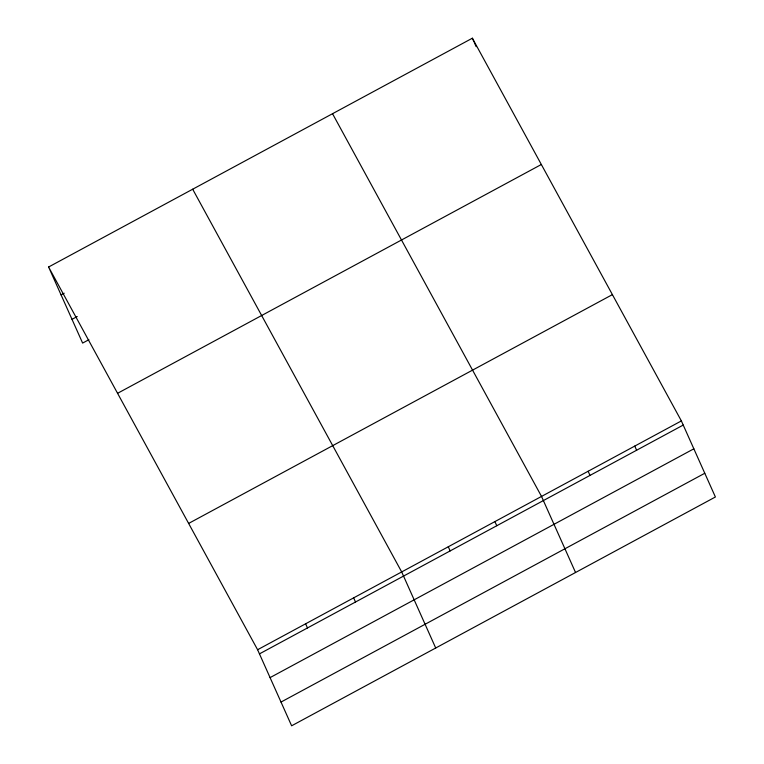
<?xml version="1.0" encoding="UTF-8"?>
<svg xmlns="http://www.w3.org/2000/svg" width="764" height="764" viewBox="0 0 764 764"><rect width="100%" height="100%" fill="white"/><g stroke="black" fill="none" stroke-linecap="round" stroke-linejoin="round"><path stroke-width="1.15" d="M48.6 267.008L472.372 38.2L681.373 420.916L715.4 496.992L291.628 725.8L257.602 649.725L48.6 267.008L82.627 343.084L88.891 339.693M61.072 294.894L64.205 293.204M72.017 319.342L77.231 316.525M117.57 393.307L541.342 164.499M188.632 523.426L612.403 294.627M257.602 649.725L681.373 420.916M259.454 653.879L683.226 425.07M270.074 677.611L693.846 448.812M281.009 702.068L704.78 473.26M332.531 113.702L541.523 496.428L575.55 572.503M192.681 189.214L401.683 571.93L435.709 648.006M472.372 38.2L473.766 41.313M474.234 42.354L476.163 46.671M634.75 446.09L636.613 450.244M588.137 471.254L589.999 475.409M494.91 521.592L496.772 525.747M448.296 546.766L450.149 550.92M353.656 597.868L355.508 602.022M305.629 623.796L307.481 627.951"/></g></svg>
